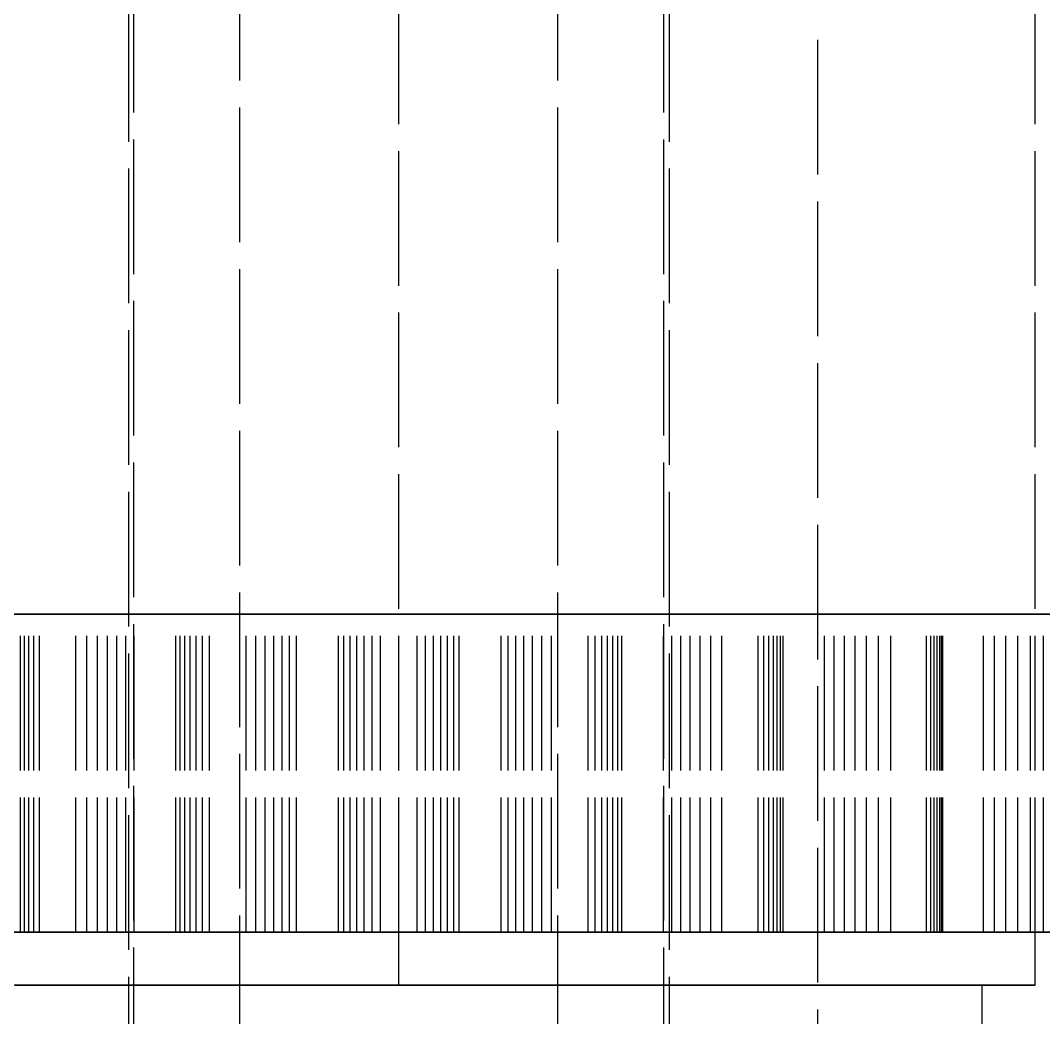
# Model space of a CAD drawing. Header units: millimetres. Extents: x -9 to 221, y -53 to 198.
# Drawn here: x 155.41 to 165.05, y -19.01 to -9.6 of the extents above; entities that cross this region are included whole.
import ezdxf

# ---------------------------------------------------------------- set-up
doc = ezdxf.new("R2010")
doc.units = ezdxf.units.MM
doc.linetypes.add('DASHED', pattern=[1.524, 1.27, -0.254])
doc.layers.add('HIDDEN', color=8, linetype='DASHED')
doc.layers.add('VISIBLE', color=7, linetype='CONTINUOUS')

msp = doc.modelspace()

# ---------------------------------------------------------------- linework, layer by layer
at = {"layer": 'HIDDEN'}
for points in [[(156.475, -25.71), (156.475, 31.6)], [(161.475, -25.71), (161.475, 31.6)], [(157.475, -25.41), (157.475, 31.3)], [(160.475, -25.41), (160.475, 31.3)], [(156.425, 27.1), (156.425, -20.2)], [(161.525, 27.1), (161.525, -20.2)], [(162.925, -20.2), (162.925, 18)], [(158.975, -18.2), (158.975, -0.4)], [(164.975, -18.2), (164.975, -0.4)], [(165.61984, -15.2), (164.8381, -15.2), (164.05635, -15.2), (163.2746, -15.2), (162.49286, -15.2), (161.71111, -15.2), (160.92937, -15.2), (160.14762, -15.2), (159.36587, -15.2), (158.58413, -15.2), (157.80238, -15.2), (157.02063, -15.2), (156.23889, -15.2), (155.45714, -15.2), (154.6754, -15.2)], [(165.45119, -15.2), (164.68929, -15.2), (163.92738, -15.2), (163.16548, -15.2), (162.40357, -15.2), (161.64167, -15.2), (160.87976, -15.2), (160.11786, -15.2), (159.35595, -15.2), (158.59405, -15.2), (157.83214, -15.2), (157.07024, -15.2), (156.30833, -15.2), (155.54643, -15.2), (154.78452, -15.2)], [(165.60992, -15.2), (164.91151, -15.2), (164.2131, -15.2), (163.51468, -15.2), (162.81627, -15.2), (162.11786, -15.2), (161.41944, -15.2), (160.72103, -15.2), (160.02262, -15.2), (159.32421, -15.2), (158.62579, -15.2), (157.92738, -15.2), (157.22897, -15.2), (156.53056, -15.2), (155.83214, -15.2), (155.13373, -15.2)], [(155.13373, -15.2), (155.48294, -15.2), (155.83214, -15.2), (156.18135, -15.2), (156.53056, -15.2), (156.87976, -15.2), (157.22897, -15.2), (157.57817, -15.2), (157.92738, -15.2), (158.27659, -15.2), (158.62579, -15.2), (158.975, -15.2)], [(155.16548, -15.2), (155.54643, -15.2), (155.92738, -15.2), (156.30833, -15.2), (156.68929, -15.2), (157.07024, -15.2), (157.45119, -15.2), (157.83214, -15.2), (158.2131, -15.2), (158.59405, -15.2), (158.975, -15.2)], [(155.40651, -15.2), (155.37516, -15.2)], [(155.44345, -15.2), (155.40651, -15.2)], [(155.40651, -15.2), (155.44345, -15.2)], [(155.40651, -18.2), (155.40651, -15.2)], [(155.40651, -18.2), (155.40651, -15.2)], [(155.48571, -15.2), (155.44345, -15.2)], [(155.44345, -15.2), (155.48571, -15.2)], [(155.44345, -18.2), (155.44345, -15.2)], [(155.44345, -18.2), (155.44345, -15.2)], [(155.53306, -15.2), (155.48571, -15.2)], [(155.48571, -15.2), (155.53306, -15.2)], [(155.48571, -18.2), (155.48571, -15.2)], [(155.48571, -18.2), (155.48571, -15.2)], [(155.58534, -15.2), (155.53306, -15.2)], [(155.53306, -15.2), (155.58534, -15.2)], [(155.53306, -18.2), (155.53306, -15.2)], [(155.53306, -18.2), (155.53306, -15.2)], [(155.92809, -15.2), (155.58534, -15.2)], [(155.58534, -15.2), (155.92809, -15.2)], [(155.58534, -18.2), (155.58534, -15.2)], [(155.58534, -18.2), (155.58534, -15.2)], [(156.03276, -15.2), (155.92809, -15.2)], [(155.92809, -15.2), (156.03276, -15.2)], [(155.92809, -18.2), (155.92809, -15.2)], [(155.92809, -18.2), (155.92809, -15.2)], [(156.13257, -15.2), (156.03276, -15.2)], [(156.03276, -15.2), (156.13257, -15.2)], [(156.03276, -18.2), (156.03276, -15.2)], [(156.03276, -18.2), (156.03276, -15.2)], [(156.22733, -15.2), (156.13257, -15.2)], [(156.13257, -15.2), (156.22733, -15.2)], [(156.13257, -18.2), (156.13257, -15.2)], [(156.13257, -18.2), (156.13257, -15.2)], [(156.31681, -15.2), (156.22733, -15.2)], [(156.22733, -15.2), (156.31681, -15.2)], [(156.22733, -18.2), (156.22733, -15.2)], [(156.22733, -18.2), (156.22733, -15.2)], [(156.40072, -15.2), (156.31681, -15.2)], [(156.31681, -15.2), (156.40072, -15.2)], [(156.31681, -18.2), (156.31681, -15.2)], [(156.31681, -18.2), (156.31681, -15.2)], [(156.47869, -15.2), (156.40072, -15.2)], [(156.40072, -15.2), (156.47869, -15.2)], [(156.40072, -18.2), (156.40072, -15.2)], [(156.40072, -18.2), (156.40072, -15.2)], [(156.87225, -15.2), (156.47869, -15.2)], [(156.47869, -15.2), (156.87225, -15.2)], [(156.47869, -18.2), (156.47869, -15.2)], [(156.47869, -18.2), (156.47869, -15.2)], [(156.91114, -15.2), (156.87225, -15.2)], [(156.87225, -15.2), (156.91114, -15.2)], [(156.87225, -18.2), (156.87225, -15.2)], [(156.87225, -18.2), (156.87225, -15.2)], [(156.95603, -15.2), (156.91114, -15.2)], [(156.91114, -15.2), (156.95603, -15.2)], [(156.91114, -18.2), (156.91114, -15.2)], [(156.91114, -18.2), (156.91114, -15.2)], [(157.00653, -15.2), (156.95603, -15.2)], [(156.95603, -15.2), (157.00653, -15.2)], [(156.95603, -18.2), (156.95603, -15.2)], [(156.95603, -18.2), (156.95603, -15.2)], [(157.06239, -15.2), (157.00653, -15.2)], [(157.00653, -15.2), (157.06239, -15.2)], [(157.00653, -18.2), (157.00653, -15.2)], [(157.00653, -18.2), (157.00653, -15.2)], [(157.12337, -15.2), (157.06239, -15.2)], [(157.06239, -15.2), (157.12337, -15.2)], [(157.06239, -18.2), (157.06239, -15.2)], [(157.06239, -18.2), (157.06239, -15.2)], [(157.18929, -15.2), (157.12337, -15.2)], [(157.12337, -15.2), (157.18929, -15.2)], [(157.12337, -18.2), (157.12337, -15.2)], [(157.12337, -18.2), (157.12337, -15.2)], [(157.53456, -15.2), (157.18929, -15.2)], [(157.18929, -15.2), (157.53456, -15.2)], [(157.18929, -18.2), (157.18929, -15.2)], [(157.18929, -18.2), (157.18929, -15.2)], [(157.62675, -15.2), (157.53456, -15.2)], [(157.53456, -15.2), (157.62675, -15.2)], [(157.53456, -18.2), (157.53456, -15.2)], [(157.53456, -18.2), (157.53456, -15.2)], [(157.71402, -15.2), (157.62675, -15.2)], [(157.62675, -15.2), (157.71402, -15.2)], [(157.62675, -18.2), (157.62675, -15.2)], [(157.62675, -18.2), (157.62675, -15.2)], [(157.79619, -15.2), (157.71402, -15.2)], [(157.71402, -15.2), (157.79619, -15.2)], [(157.71402, -18.2), (157.71402, -15.2)], [(157.71402, -18.2), (157.71402, -15.2)], [(157.87303, -15.2), (157.79619, -15.2)], [(157.79619, -15.2), (157.87303, -15.2)], [(157.79619, -18.2), (157.79619, -15.2)], [(157.79619, -18.2), (157.79619, -15.2)], [(157.94426, -15.2), (157.87303, -15.2)], [(157.87303, -15.2), (157.94426, -15.2)], [(157.87303, -18.2), (157.87303, -15.2)], [(157.87303, -18.2), (157.87303, -15.2)], [(158.0095, -15.2), (157.94426, -15.2)], [(157.94426, -15.2), (158.0095, -15.2)], [(157.94426, -18.2), (157.94426, -15.2)], [(157.94426, -18.2), (157.94426, -15.2)], [(158.40499, -15.2), (158.0095, -15.2)], [(158.0095, -15.2), (158.40499, -15.2)], [(158.0095, -18.2), (158.0095, -15.2)], [(158.0095, -18.2), (158.0095, -15.2)], [(158.40499, -15.2), (158.45718, -15.2)], [(158.45718, -15.2), (158.40499, -15.2)], [(158.40499, -18.2), (158.40499, -15.2)], [(158.40499, -18.2), (158.40499, -15.2)], [(158.45718, -15.2), (158.51538, -15.2)], [(158.51538, -15.2), (158.45718, -15.2)], [(158.45718, -18.2), (158.45718, -15.2)], [(158.45718, -18.2), (158.45718, -15.2)], [(158.51538, -15.2), (158.57921, -15.2)], [(158.57921, -15.2), (158.51538, -15.2)], [(158.51538, -18.2), (158.51538, -15.2)], [(158.51538, -18.2), (158.51538, -15.2)], [(158.57921, -15.2), (158.64839, -15.2)], [(158.64839, -15.2), (158.57921, -15.2)], [(158.57921, -18.2), (158.57921, -15.2)], [(158.57921, -18.2), (158.57921, -15.2)], [(158.64839, -15.2), (158.7227, -15.2)], [(158.7227, -15.2), (158.64839, -15.2)], [(158.64839, -18.2), (158.64839, -15.2)], [(158.64839, -18.2), (158.64839, -15.2)], [(158.7227, -15.2), (158.80194, -15.2)], [(158.80194, -15.2), (158.7227, -15.2)], [(158.7227, -18.2), (158.7227, -15.2)], [(158.7227, -18.2), (158.7227, -15.2)], [(158.80194, -15.2), (159.14806, -15.2)], [(159.14806, -15.2), (158.80194, -15.2)], [(158.80194, -18.2), (158.80194, -15.2)], [(158.80194, -18.2), (158.80194, -15.2)], [(158.975, -15.2), (159.32421, -15.2), (159.67341, -15.2), (160.02262, -15.2), (160.37183, -15.2), (160.72103, -15.2), (161.07024, -15.2), (161.41944, -15.2), (161.76865, -15.2), (162.11786, -15.2), (162.46706, -15.2), (162.81627, -15.2), (163.16548, -15.2), (163.51468, -15.2), (163.86389, -15.2), (164.2131, -15.2), (164.5623, -15.2), (164.91151, -15.2), (165.26071, -15.2)], [(158.975, -15.2), (159.35595, -15.2), (159.7369, -15.2), (160.11786, -15.2), (160.49881, -15.2), (160.87976, -15.2), (161.26071, -15.2), (161.64167, -15.2), (162.02262, -15.2), (162.40357, -15.2), (162.78452, -15.2), (163.16548, -15.2), (163.54643, -15.2), (163.92738, -15.2), (164.30833, -15.2), (164.68929, -15.2), (165.07024, -15.2)], [(159.14806, -15.2), (159.2273, -15.2)], [(159.2273, -15.2), (159.14806, -15.2)], [(159.14806, -18.2), (159.14806, -15.2)], [(159.14806, -18.2), (159.14806, -15.2)], [(159.2273, -15.2), (159.30161, -15.2)], [(159.30161, -15.2), (159.2273, -15.2)], [(159.2273, -18.2), (159.2273, -15.2)], [(159.2273, -18.2), (159.2273, -15.2)], [(159.30161, -15.2), (159.37079, -15.2)], [(159.37079, -15.2), (159.30161, -15.2)], [(159.30161, -18.2), (159.30161, -15.2)], [(159.30161, -18.2), (159.30161, -15.2)], [(159.37079, -15.2), (159.43462, -15.2)], [(159.43462, -15.2), (159.37079, -15.2)], [(159.37079, -18.2), (159.37079, -15.2)], [(159.37079, -18.2), (159.37079, -15.2)], [(159.43462, -15.2), (159.49282, -15.2)], [(159.49282, -15.2), (159.43462, -15.2)], [(159.43462, -18.2), (159.43462, -15.2)], [(159.43462, -18.2), (159.43462, -15.2)], [(159.49282, -15.2), (159.54501, -15.2)], [(159.54501, -15.2), (159.49282, -15.2)], [(159.49282, -18.2), (159.49282, -15.2)], [(159.49282, -18.2), (159.49282, -15.2)], [(159.54501, -15.2), (159.9405, -15.2)], [(159.9405, -15.2), (159.54501, -15.2)], [(159.54501, -18.2), (159.54501, -15.2)], [(159.54501, -18.2), (159.54501, -15.2)], [(159.9405, -15.2), (160.00574, -15.2)], [(160.00574, -15.2), (159.9405, -15.2)], [(159.9405, -18.2), (159.9405, -15.2)], [(159.9405, -18.2), (159.9405, -15.2)], [(160.00574, -15.2), (160.07697, -15.2)], [(160.07697, -15.2), (160.00574, -15.2)], [(160.00574, -18.2), (160.00574, -15.2)], [(160.00574, -18.2), (160.00574, -15.2)], [(160.07697, -15.2), (160.15381, -15.2)], [(160.15381, -15.2), (160.07697, -15.2)], [(160.07697, -18.2), (160.07697, -15.2)], [(160.07697, -18.2), (160.07697, -15.2)], [(160.15381, -15.2), (160.23598, -15.2)], [(160.23598, -15.2), (160.15381, -15.2)], [(160.15381, -18.2), (160.15381, -15.2)], [(160.15381, -18.2), (160.15381, -15.2)], [(160.23598, -15.2), (160.32325, -15.2)], [(160.32325, -15.2), (160.23598, -15.2)], [(160.23598, -18.2), (160.23598, -15.2)], [(160.23598, -18.2), (160.23598, -15.2)], [(160.32325, -15.2), (160.41544, -15.2)], [(160.41544, -15.2), (160.32325, -15.2)], [(160.32325, -18.2), (160.32325, -15.2)], [(160.32325, -18.2), (160.32325, -15.2)], [(160.41544, -15.2), (160.76071, -15.2)], [(160.76071, -15.2), (160.41544, -15.2)], [(160.41544, -18.2), (160.41544, -15.2)], [(160.41544, -18.2), (160.41544, -15.2)], [(160.76071, -15.2), (160.82663, -15.2)], [(160.82663, -15.2), (160.76071, -15.2)], [(160.76071, -18.2), (160.76071, -15.2)], [(160.76071, -18.2), (160.76071, -15.2)], [(160.82663, -15.2), (160.88761, -15.2)], [(160.88761, -15.2), (160.82663, -15.2)], [(160.82663, -18.2), (160.82663, -15.2)], [(160.82663, -18.2), (160.82663, -15.2)], [(160.88761, -15.2), (160.94347, -15.2)], [(160.94347, -15.2), (160.88761, -15.2)], [(160.88761, -18.2), (160.88761, -15.2)], [(160.88761, -18.2), (160.88761, -15.2)], [(160.94347, -15.2), (160.99397, -15.2)], [(160.99397, -15.2), (160.94347, -15.2)], [(160.94347, -18.2), (160.94347, -15.2)], [(160.94347, -18.2), (160.94347, -15.2)], [(160.99397, -15.2), (161.03886, -15.2)], [(161.03886, -15.2), (160.99397, -15.2)], [(160.99397, -18.2), (160.99397, -15.2)], [(160.99397, -18.2), (160.99397, -15.2)], [(161.03886, -15.2), (161.07775, -15.2)], [(161.07775, -15.2), (161.03886, -15.2)], [(161.03886, -18.2), (161.03886, -15.2)], [(161.03886, -18.2), (161.03886, -15.2)], [(161.07775, -15.2), (161.47131, -15.2)], [(161.47131, -15.2), (161.07775, -15.2)], [(161.07775, -18.2), (161.07775, -15.2)], [(161.07775, -18.2), (161.07775, -15.2)], [(161.47131, -15.2), (161.54928, -15.2)], [(161.54928, -15.2), (161.47131, -15.2)], [(161.47131, -18.2), (161.47131, -15.2)], [(161.47131, -18.2), (161.47131, -15.2)], [(161.54928, -15.2), (161.63319, -15.2)], [(161.63319, -15.2), (161.54928, -15.2)], [(161.54928, -18.2), (161.54928, -15.2)], [(161.54928, -18.2), (161.54928, -15.2)], [(161.63319, -15.2), (161.72267, -15.2)], [(161.72267, -15.2), (161.63319, -15.2)], [(161.63319, -18.2), (161.63319, -15.2)], [(161.63319, -18.2), (161.63319, -15.2)], [(161.72267, -15.2), (161.81743, -15.2)], [(161.81743, -15.2), (161.72267, -15.2)], [(161.72267, -18.2), (161.72267, -15.2)], [(161.72267, -18.2), (161.72267, -15.2)], [(161.81743, -15.2), (161.91724, -15.2)], [(161.91724, -15.2), (161.81743, -15.2)], [(161.81743, -18.2), (161.81743, -15.2)], [(161.81743, -18.2), (161.81743, -15.2)], [(161.91724, -15.2), (162.02191, -15.2)], [(162.02191, -15.2), (161.91724, -15.2)], [(161.91724, -18.2), (161.91724, -15.2)], [(161.91724, -18.2), (161.91724, -15.2)], [(162.02191, -15.2), (162.36466, -15.2)], [(162.36466, -15.2), (162.02191, -15.2)], [(162.02191, -18.2), (162.02191, -15.2)], [(162.02191, -18.2), (162.02191, -15.2)], [(162.36466, -15.2), (162.41694, -15.2)], [(162.41694, -15.2), (162.36466, -15.2)], [(162.36466, -18.2), (162.36466, -15.2)], [(162.36466, -18.2), (162.36466, -15.2)], [(162.41694, -15.2), (162.46429, -15.2)], [(162.46429, -15.2), (162.41694, -15.2)], [(162.41694, -18.2), (162.41694, -15.2)], [(162.41694, -18.2), (162.41694, -15.2)], [(162.46429, -15.2), (162.50655, -15.2)], [(162.50655, -15.2), (162.46429, -15.2)], [(162.46429, -18.2), (162.46429, -15.2)], [(162.46429, -18.2), (162.46429, -15.2)], [(162.50655, -15.2), (162.54349, -15.2)], [(162.54349, -15.2), (162.50655, -15.2)], [(162.50655, -18.2), (162.50655, -15.2)], [(162.50655, -18.2), (162.50655, -15.2)], [(162.54349, -15.2), (162.57484, -15.2)], [(162.57484, -15.2), (162.54349, -15.2)], [(162.54349, -18.2), (162.54349, -15.2)], [(162.54349, -18.2), (162.54349, -15.2)], [(162.57484, -15.2), (162.60025, -15.2)], [(162.60025, -15.2), (162.57484, -15.2)], [(162.57484, -18.2), (162.57484, -15.2)], [(162.57484, -18.2), (162.57484, -15.2)], [(162.60025, -15.2), (162.98996, -15.2)], [(162.98996, -15.2), (162.60025, -15.2)], [(162.60025, -18.2), (162.60025, -15.2)], [(162.60025, -18.2), (162.60025, -15.2)], [(162.98996, -15.2), (163.08028, -15.2)], [(163.08028, -15.2), (162.98996, -15.2)], [(162.98996, -18.2), (162.98996, -15.2)], [(162.98996, -18.2), (162.98996, -15.2)], [(163.08028, -15.2), (163.17646, -15.2)], [(163.17646, -15.2), (163.08028, -15.2)], [(163.08028, -18.2), (163.08028, -15.2)], [(163.08028, -18.2), (163.08028, -15.2)], [(163.17646, -15.2), (163.27814, -15.2)], [(163.27814, -15.2), (163.17646, -15.2)], [(163.17646, -18.2), (163.17646, -15.2)], [(163.17646, -18.2), (163.17646, -15.2)], [(163.27814, -15.2), (163.38503, -15.2)], [(163.38503, -15.2), (163.27814, -15.2)], [(163.27814, -18.2), (163.27814, -15.2)], [(163.27814, -18.2), (163.27814, -15.2)], [(163.38503, -15.2), (163.4969, -15.2)], [(163.4969, -15.2), (163.38503, -15.2)], [(163.38503, -18.2), (163.38503, -15.2)], [(163.38503, -18.2), (163.38503, -15.2)], [(163.4969, -15.2), (163.61355, -15.2)], [(163.61355, -15.2), (163.4969, -15.2)], [(163.4969, -18.2), (163.4969, -15.2)], [(163.4969, -18.2), (163.4969, -15.2)], [(163.61355, -15.2), (163.9521, -15.2)], [(163.9521, -15.2), (163.61355, -15.2)], [(163.61355, -18.2), (163.61355, -15.2)], [(163.61355, -18.2), (163.61355, -15.2)], [(163.9521, -15.2), (163.99047, -15.2)], [(163.99047, -15.2), (163.9521, -15.2)], [(163.9521, -18.2), (163.9521, -15.2)], [(163.9521, -18.2), (163.9521, -15.2)], [(163.99047, -15.2), (164.02397, -15.2)], [(164.02397, -15.2), (163.99047, -15.2)], [(163.99047, -18.2), (163.99047, -15.2)], [(163.99047, -18.2), (163.99047, -15.2)], [(164.02397, -15.2), (164.05243, -15.2)], [(164.05243, -15.2), (164.02397, -15.2)], [(164.02397, -18.2), (164.02397, -15.2)], [(164.02397, -18.2), (164.02397, -15.2)], [(164.05243, -15.2), (164.07562, -15.2)], [(164.07562, -15.2), (164.05243, -15.2)], [(164.05243, -18.2), (164.05243, -15.2)], [(164.05243, -18.2), (164.05243, -15.2)], [(164.07562, -15.2), (164.09329, -15.2)], [(164.09329, -15.2), (164.07562, -15.2)], [(164.07562, -18.2), (164.07562, -15.2)], [(164.07562, -18.2), (164.07562, -15.2)], [(164.09329, -15.2), (164.10508, -15.2)], [(164.10508, -15.2), (164.09329, -15.2)], [(164.09329, -18.2), (164.09329, -15.2)], [(164.09329, -18.2), (164.09329, -15.2)], [(164.10508, -15.2), (164.48905, -15.2)], [(164.48905, -15.2), (164.10508, -15.2)], [(164.10508, -18.2), (164.10508, -15.2)], [(164.10508, -18.2), (164.10508, -15.2)], [(164.48905, -15.2), (164.59128, -15.2)], [(164.59128, -15.2), (164.48905, -15.2)], [(164.48905, -18.2), (164.48905, -15.2)], [(164.48905, -18.2), (164.48905, -15.2)], [(164.59128, -15.2), (164.69927, -15.2)], [(164.69927, -15.2), (164.59128, -15.2)], [(164.59128, -18.2), (164.59128, -15.2)], [(164.59128, -18.2), (164.59128, -15.2)], [(164.69927, -15.2), (164.81265, -15.2)], [(164.81265, -15.2), (164.69927, -15.2)], [(164.69927, -18.2), (164.69927, -15.2)], [(164.69927, -18.2), (164.69927, -15.2)], [(164.81265, -15.2), (164.93115, -15.2)], [(164.93115, -15.2), (164.81265, -15.2)], [(164.81265, -18.2), (164.81265, -15.2)], [(164.81265, -18.2), (164.81265, -15.2)], [(164.93115, -15.2), (165.05452, -15.2)], [(165.05452, -15.2), (164.93115, -15.2)], [(164.93115, -18.2), (164.93115, -15.2)], [(164.93115, -18.2), (164.93115, -15.2)], [(165.05452, -15.2), (165.18258, -15.2)], [(165.18258, -15.2), (165.05452, -15.2)], [(165.05452, -18.2), (165.05452, -15.2)], [(165.05452, -18.2), (165.05452, -15.2)], [(165.61984, -18.2), (164.8381, -18.2), (164.05635, -18.2), (163.2746, -18.2), (162.49286, -18.2), (161.71111, -18.2), (160.92937, -18.2), (160.14762, -18.2), (159.36587, -18.2), (158.58413, -18.2), (157.80238, -18.2), (157.02063, -18.2), (156.23889, -18.2), (155.45714, -18.2), (154.6754, -18.2)], [(155.40651, -18.2), (155.37516, -18.2)], [(155.44345, -18.2), (155.40651, -18.2)], [(155.40651, -18.2), (155.44345, -18.2)], [(155.48571, -18.2), (155.44345, -18.2)], [(155.44345, -18.2), (155.48571, -18.2)], [(155.53306, -18.2), (155.48571, -18.2)], [(155.48571, -18.2), (155.53306, -18.2)], [(155.58534, -18.2), (155.53306, -18.2)], [(155.53306, -18.2), (155.58534, -18.2)], [(155.92809, -18.2), (155.58534, -18.2)], [(155.58534, -18.2), (155.92809, -18.2)], [(156.03276, -18.2), (155.92809, -18.2)], [(155.92809, -18.2), (156.03276, -18.2)], [(156.13257, -18.2), (156.03276, -18.2)], [(156.03276, -18.2), (156.13257, -18.2)], [(156.22733, -18.2), (156.13257, -18.2)], [(156.13257, -18.2), (156.22733, -18.2)], [(156.31681, -18.2), (156.22733, -18.2)], [(156.22733, -18.2), (156.31681, -18.2)], [(156.40072, -18.2), (156.31681, -18.2)], [(156.31681, -18.2), (156.40072, -18.2)], [(156.47869, -18.2), (156.40072, -18.2)], [(156.40072, -18.2), (156.47869, -18.2)], [(156.87225, -18.2), (156.47869, -18.2)], [(156.47869, -18.2), (156.87225, -18.2)], [(156.91114, -18.2), (156.87225, -18.2)], [(156.87225, -18.2), (156.91114, -18.2)], [(156.95603, -18.2), (156.91114, -18.2)], [(156.91114, -18.2), (156.95603, -18.2)], [(157.00653, -18.2), (156.95603, -18.2)], [(156.95603, -18.2), (157.00653, -18.2)], [(157.06239, -18.2), (157.00653, -18.2)], [(157.00653, -18.2), (157.06239, -18.2)], [(157.12337, -18.2), (157.06239, -18.2)], [(157.06239, -18.2), (157.12337, -18.2)], [(157.18929, -18.2), (157.12337, -18.2)], [(157.12337, -18.2), (157.18929, -18.2)], [(157.53456, -18.2), (157.18929, -18.2)], [(157.18929, -18.2), (157.53456, -18.2)], [(157.62675, -18.2), (157.53456, -18.2)], [(157.53456, -18.2), (157.62675, -18.2)], [(157.71402, -18.2), (157.62675, -18.2)], [(157.62675, -18.2), (157.71402, -18.2)], [(157.79619, -18.2), (157.71402, -18.2)], [(157.71402, -18.2), (157.79619, -18.2)], [(157.87303, -18.2), (157.79619, -18.2)], [(157.79619, -18.2), (157.87303, -18.2)], [(157.94426, -18.2), (157.87303, -18.2)], [(157.87303, -18.2), (157.94426, -18.2)], [(158.0095, -18.2), (157.94426, -18.2)], [(157.94426, -18.2), (158.0095, -18.2)], [(158.40499, -18.2), (158.0095, -18.2)], [(158.0095, -18.2), (158.40499, -18.2)], [(158.40499, -18.2), (158.45718, -18.2)], [(158.45718, -18.2), (158.40499, -18.2)], [(158.45718, -18.2), (158.51538, -18.2)], [(158.51538, -18.2), (158.45718, -18.2)], [(158.51538, -18.2), (158.57921, -18.2)], [(158.57921, -18.2), (158.51538, -18.2)], [(158.57921, -18.2), (158.64839, -18.2)], [(158.64839, -18.2), (158.57921, -18.2)], [(158.64839, -18.2), (158.7227, -18.2)], [(158.7227, -18.2), (158.64839, -18.2)], [(158.7227, -18.2), (158.80194, -18.2)], [(158.80194, -18.2), (158.7227, -18.2)], [(158.80194, -18.2), (159.14806, -18.2)], [(159.14806, -18.2), (158.80194, -18.2)], [(159.14806, -18.2), (159.2273, -18.2)], [(159.2273, -18.2), (159.14806, -18.2)], [(159.2273, -18.2), (159.30161, -18.2)], [(159.30161, -18.2), (159.2273, -18.2)], [(159.30161, -18.2), (159.37079, -18.2)], [(159.37079, -18.2), (159.30161, -18.2)], [(159.37079, -18.2), (159.43462, -18.2)], [(159.43462, -18.2), (159.37079, -18.2)], [(159.43462, -18.2), (159.49282, -18.2)], [(159.49282, -18.2), (159.43462, -18.2)], [(159.49282, -18.2), (159.54501, -18.2)], [(159.54501, -18.2), (159.49282, -18.2)], [(159.54501, -18.2), (159.9405, -18.2)], [(159.9405, -18.2), (159.54501, -18.2)], [(159.9405, -18.2), (160.00574, -18.2)], [(160.00574, -18.2), (159.9405, -18.2)], [(160.00574, -18.2), (160.07697, -18.2)], [(160.07697, -18.2), (160.00574, -18.2)], [(160.07697, -18.2), (160.15381, -18.2)], [(160.15381, -18.2), (160.07697, -18.2)], [(160.15381, -18.2), (160.23598, -18.2)], [(160.23598, -18.2), (160.15381, -18.2)], [(160.23598, -18.2), (160.32325, -18.2)], [(160.32325, -18.2), (160.23598, -18.2)], [(160.32325, -18.2), (160.41544, -18.2)], [(160.41544, -18.2), (160.32325, -18.2)], [(160.41544, -18.2), (160.76071, -18.2)], [(160.76071, -18.2), (160.41544, -18.2)], [(160.76071, -18.2), (160.82663, -18.2)], [(160.82663, -18.2), (160.76071, -18.2)], [(160.82663, -18.2), (160.88761, -18.2)], [(160.88761, -18.2), (160.82663, -18.2)], [(160.88761, -18.2), (160.94347, -18.2)], [(160.94347, -18.2), (160.88761, -18.2)], [(160.94347, -18.2), (160.99397, -18.2)], [(160.99397, -18.2), (160.94347, -18.2)], [(160.99397, -18.2), (161.03886, -18.2)], [(161.03886, -18.2), (160.99397, -18.2)], [(161.03886, -18.2), (161.07775, -18.2)], [(161.07775, -18.2), (161.03886, -18.2)], [(161.07775, -18.2), (161.47131, -18.2)], [(161.47131, -18.2), (161.07775, -18.2)], [(161.47131, -18.2), (161.54928, -18.2)], [(161.54928, -18.2), (161.47131, -18.2)], [(161.54928, -18.2), (161.63319, -18.2)], [(161.63319, -18.2), (161.54928, -18.2)], [(161.63319, -18.2), (161.72267, -18.2)], [(161.72267, -18.2), (161.63319, -18.2)], [(161.72267, -18.2), (161.81743, -18.2)], [(161.81743, -18.2), (161.72267, -18.2)], [(161.81743, -18.2), (161.91724, -18.2)], [(161.91724, -18.2), (161.81743, -18.2)], [(161.91724, -18.2), (162.02191, -18.2)], [(162.02191, -18.2), (161.91724, -18.2)], [(162.02191, -18.2), (162.36466, -18.2)], [(162.36466, -18.2), (162.02191, -18.2)], [(162.36466, -18.2), (162.41694, -18.2)], [(162.41694, -18.2), (162.36466, -18.2)], [(162.41694, -18.2), (162.46429, -18.2)], [(162.46429, -18.2), (162.41694, -18.2)], [(162.46429, -18.2), (162.50655, -18.2)], [(162.50655, -18.2), (162.46429, -18.2)], [(162.50655, -18.2), (162.54349, -18.2)], [(162.54349, -18.2), (162.50655, -18.2)], [(162.54349, -18.2), (162.57484, -18.2)], [(162.57484, -18.2), (162.54349, -18.2)], [(162.57484, -18.2), (162.60025, -18.2)], [(162.60025, -18.2), (162.57484, -18.2)], [(162.60025, -18.2), (162.98996, -18.2)], [(162.98996, -18.2), (162.60025, -18.2)], [(162.98996, -18.2), (163.08028, -18.2)], [(163.08028, -18.2), (162.98996, -18.2)], [(163.08028, -18.2), (163.17646, -18.2)], [(163.17646, -18.2), (163.08028, -18.2)], [(163.17646, -18.2), (163.27814, -18.2)], [(163.27814, -18.2), (163.17646, -18.2)], [(163.27814, -18.2), (163.38503, -18.2)], [(163.38503, -18.2), (163.27814, -18.2)], [(163.38503, -18.2), (163.4969, -18.2)], [(163.4969, -18.2), (163.38503, -18.2)], [(163.4969, -18.2), (163.61355, -18.2)], [(163.61355, -18.2), (163.4969, -18.2)], [(163.61355, -18.2), (163.9521, -18.2)], [(163.9521, -18.2), (163.61355, -18.2)], [(163.9521, -18.2), (163.99047, -18.2)], [(163.99047, -18.2), (163.9521, -18.2)], [(163.99047, -18.2), (164.02397, -18.2)], [(164.02397, -18.2), (163.99047, -18.2)], [(164.02397, -18.2), (164.05243, -18.2)], [(164.05243, -18.2), (164.02397, -18.2)], [(164.05243, -18.2), (164.07562, -18.2)], [(164.07562, -18.2), (164.05243, -18.2)], [(164.07562, -18.2), (164.09329, -18.2)], [(164.09329, -18.2), (164.07562, -18.2)], [(164.09329, -18.2), (164.10508, -18.2)], [(164.10508, -18.2), (164.09329, -18.2)], [(164.10508, -18.2), (164.48905, -18.2)], [(164.48905, -18.2), (164.10508, -18.2)], [(164.48905, -18.2), (164.59128, -18.2)], [(164.59128, -18.2), (164.48905, -18.2)], [(164.59128, -18.2), (164.69927, -18.2)], [(164.69927, -18.2), (164.59128, -18.2)], [(164.69927, -18.2), (164.81265, -18.2)], [(164.81265, -18.2), (164.69927, -18.2)], [(164.81265, -18.2), (164.93115, -18.2)], [(164.93115, -18.2), (164.81265, -18.2)], [(164.93115, -18.2), (165.05452, -18.2)], [(165.05452, -18.2), (164.93115, -18.2)], [(165.05452, -18.2), (165.18258, -18.2)], [(165.18258, -18.2), (165.05452, -18.2)], [(164.975, -18.7), (164.78452, -18.7), (164.59405, -18.7), (164.40357, -18.7), (164.2131, -18.7), (164.02262, -18.7), (163.83214, -18.7), (163.64167, -18.7), (163.45119, -18.7), (163.26071, -18.7), (163.07024, -18.7), (162.87976, -18.7), (162.68929, -18.7), (162.49881, -18.7), (162.30833, -18.7), (162.11786, -18.7), (161.92738, -18.7), (161.7369, -18.7), (161.54643, -18.7), (161.35595, -18.7), (161.16548, -18.7), (160.975, -18.7), (160.78452, -18.7), (160.59405, -18.7), (160.40357, -18.7), (160.2131, -18.7), (160.02262, -18.7), (159.83214, -18.7), (159.64167, -18.7), (159.45119, -18.7), (159.26071, -18.7), (159.07024, -18.7), (158.87976, -18.7), (158.68929, -18.7), (158.49881, -18.7), (158.30833, -18.7), (158.11786, -18.7), (157.92738, -18.7), (157.7369, -18.7), (157.54643, -18.7), (157.35595, -18.7), (157.16548, -18.7), (156.975, -18.7), (156.78452, -18.7), (156.59405, -18.7), (156.40357, -18.7), (156.2131, -18.7), (156.02262, -18.7), (155.83214, -18.7), (155.64167, -18.7), (155.45119, -18.7), (155.26071, -18.7)], [(164.475, -18.7), (164.3004, -18.7), (164.12579, -18.7), (163.95119, -18.7), (163.77659, -18.7), (163.60198, -18.7), (163.42738, -18.7), (163.25278, -18.7), (163.07817, -18.7), (162.90357, -18.7), (162.72897, -18.7), (162.55437, -18.7), (162.37976, -18.7), (162.20516, -18.7), (162.03056, -18.7), (161.85595, -18.7), (161.68135, -18.7), (161.50675, -18.7), (161.33214, -18.7), (161.15754, -18.7), (160.98294, -18.7), (160.80833, -18.7), (160.63373, -18.7), (160.45913, -18.7), (160.28452, -18.7), (160.10992, -18.7), (159.93532, -18.7), (159.76071, -18.7), (159.58611, -18.7), (159.41151, -18.7), (159.2369, -18.7), (159.0623, -18.7), (158.8877, -18.7), (158.7131, -18.7), (158.53849, -18.7), (158.36389, -18.7), (158.18929, -18.7), (158.01468, -18.7), (157.84008, -18.7), (157.66548, -18.7), (157.49087, -18.7), (157.31627, -18.7), (157.14167, -18.7), (156.96706, -18.7), (156.79246, -18.7), (156.61786, -18.7), (156.44325, -18.7), (156.26865, -18.7), (156.09405, -18.7), (155.91944, -18.7), (155.74484, -18.7), (155.57024, -18.7), (155.39563, -18.7)], [(155.39563, -18.7), (155.48294, -18.7), (155.57024, -18.7), (155.65754, -18.7), (155.74484, -18.7), (155.83214, -18.7), (155.91944, -18.7), (156.00675, -18.7), (156.09405, -18.7), (156.18135, -18.7), (156.26865, -18.7), (156.35595, -18.7), (156.44325, -18.7), (156.53056, -18.7), (156.61786, -18.7), (156.70516, -18.7), (156.79246, -18.7), (156.87976, -18.7), (156.96706, -18.7), (157.05437, -18.7), (157.14167, -18.7), (157.22897, -18.7), (157.31627, -18.7), (157.40357, -18.7), (157.49087, -18.7), (157.57817, -18.7), (157.66548, -18.7), (157.75278, -18.7), (157.84008, -18.7), (157.92738, -18.7), (158.01468, -18.7), (158.10198, -18.7), (158.18929, -18.7), (158.27659, -18.7), (158.36389, -18.7), (158.45119, -18.7), (158.53849, -18.7), (158.62579, -18.7), (158.7131, -18.7), (158.8004, -18.7), (158.8877, -18.7), (158.975, -18.7)], [(158.975, -18.7), (159.0623, -18.7), (159.1496, -18.7), (159.2369, -18.7), (159.32421, -18.7), (159.41151, -18.7), (159.49881, -18.7), (159.58611, -18.7), (159.67341, -18.7), (159.76071, -18.7), (159.84802, -18.7), (159.93532, -18.7), (160.02262, -18.7), (160.10992, -18.7), (160.19722, -18.7), (160.28452, -18.7), (160.37183, -18.7), (160.45913, -18.7), (160.54643, -18.7), (160.63373, -18.7), (160.72103, -18.7), (160.80833, -18.7), (160.89563, -18.7), (160.98294, -18.7), (161.07024, -18.7), (161.15754, -18.7), (161.24484, -18.7), (161.33214, -18.7), (161.41944, -18.7), (161.50675, -18.7), (161.59405, -18.7), (161.68135, -18.7), (161.76865, -18.7), (161.85595, -18.7), (161.94325, -18.7), (162.03056, -18.7), (162.11786, -18.7), (162.20516, -18.7), (162.29246, -18.7), (162.37976, -18.7), (162.46706, -18.7), (162.55437, -18.7), (162.64167, -18.7), (162.72897, -18.7), (162.81627, -18.7), (162.90357, -18.7), (162.99087, -18.7), (163.07817, -18.7), (163.16548, -18.7), (163.25278, -18.7), (163.34008, -18.7), (163.42738, -18.7), (163.51468, -18.7), (163.60198, -18.7), (163.68929, -18.7), (163.77659, -18.7), (163.86389, -18.7), (163.95119, -18.7), (164.03849, -18.7), (164.12579, -18.7), (164.2131, -18.7), (164.3004, -18.7), (164.3877, -18.7), (164.475, -18.7)]]:
    msp.add_lwpolyline(points, dxfattribs=at)
at = {"layer": 'VISIBLE'}
for points in [[(155.06627, -15.2), (155.45714, -15.2), (155.84802, -15.2), (156.23889, -15.2), (156.62976, -15.2), (157.02063, -15.2), (157.41151, -15.2), (157.80238, -15.2), (158.19325, -15.2), (158.58413, -15.2), (158.975, -15.2)], [(158.975, -15.2), (159.36587, -15.2), (159.75675, -15.2), (160.14762, -15.2), (160.53849, -15.2), (160.92937, -15.2), (161.32024, -15.2), (161.71111, -15.2), (162.10198, -15.2), (162.49286, -15.2), (162.88373, -15.2), (163.2746, -15.2), (163.66548, -15.2), (164.05635, -15.2), (164.44722, -15.2), (164.8381, -15.2), (165.22897, -15.2)], [(155.06627, -18.2), (155.45714, -18.2), (155.84802, -18.2), (156.23889, -18.2), (156.62976, -18.2), (157.02063, -18.2), (157.41151, -18.2), (157.80238, -18.2), (158.19325, -18.2), (158.58413, -18.2), (158.975, -18.2)], [(158.975, -18.7), (158.975, -18.2)], [(158.975, -18.2), (159.36587, -18.2), (159.75675, -18.2), (160.14762, -18.2), (160.53849, -18.2), (160.92937, -18.2), (161.32024, -18.2), (161.71111, -18.2), (162.10198, -18.2), (162.49286, -18.2), (162.88373, -18.2), (163.2746, -18.2), (163.66548, -18.2), (164.05635, -18.2), (164.44722, -18.2), (164.8381, -18.2), (165.22897, -18.2)], [(164.975, -18.7), (164.975, -18.2)], [(155.35595, -18.7), (155.45119, -18.7), (155.54643, -18.7), (155.64167, -18.7), (155.7369, -18.7), (155.83214, -18.7), (155.92738, -18.7), (156.02262, -18.7), (156.11786, -18.7), (156.2131, -18.7), (156.30833, -18.7), (156.40357, -18.7), (156.49881, -18.7), (156.59405, -18.7), (156.68929, -18.7), (156.78452, -18.7), (156.87976, -18.7), (156.975, -18.7), (157.07024, -18.7), (157.16548, -18.7), (157.26071, -18.7), (157.35595, -18.7), (157.45119, -18.7), (157.54643, -18.7), (157.64167, -18.7), (157.7369, -18.7), (157.83214, -18.7), (157.92738, -18.7), (158.02262, -18.7), (158.11786, -18.7), (158.2131, -18.7), (158.30833, -18.7), (158.40357, -18.7), (158.49881, -18.7), (158.59405, -18.7), (158.68929, -18.7), (158.78452, -18.7), (158.87976, -18.7), (158.975, -18.7)], [(158.975, -18.7), (159.07024, -18.7), (159.16548, -18.7), (159.26071, -18.7), (159.35595, -18.7), (159.45119, -18.7), (159.54643, -18.7), (159.64167, -18.7), (159.7369, -18.7), (159.83214, -18.7), (159.92738, -18.7), (160.02262, -18.7), (160.11786, -18.7), (160.2131, -18.7), (160.30833, -18.7), (160.40357, -18.7), (160.49881, -18.7), (160.59405, -18.7), (160.68929, -18.7), (160.78452, -18.7), (160.87976, -18.7), (160.975, -18.7), (161.07024, -18.7), (161.16548, -18.7), (161.26071, -18.7), (161.35595, -18.7), (161.45119, -18.7), (161.54643, -18.7), (161.64167, -18.7), (161.7369, -18.7), (161.83214, -18.7), (161.92738, -18.7), (162.02262, -18.7), (162.11786, -18.7), (162.2131, -18.7), (162.30833, -18.7), (162.40357, -18.7), (162.49881, -18.7), (162.59405, -18.7), (162.68929, -18.7), (162.78452, -18.7), (162.87976, -18.7), (162.975, -18.7), (163.07024, -18.7), (163.16548, -18.7), (163.26071, -18.7), (163.35595, -18.7), (163.45119, -18.7), (163.54643, -18.7), (163.64167, -18.7), (163.7369, -18.7), (163.83214, -18.7), (163.92738, -18.7), (164.02262, -18.7), (164.11786, -18.7), (164.2131, -18.7), (164.30833, -18.7), (164.40357, -18.7), (164.49881, -18.7), (164.59405, -18.7), (164.68929, -18.7), (164.78452, -18.7), (164.87976, -18.7), (164.975, -18.7)], [(164.475, -20.2), (164.475, -18.7)]]:
    msp.add_lwpolyline(points, dxfattribs=at)

doc.saveas('drawing.dxf')
